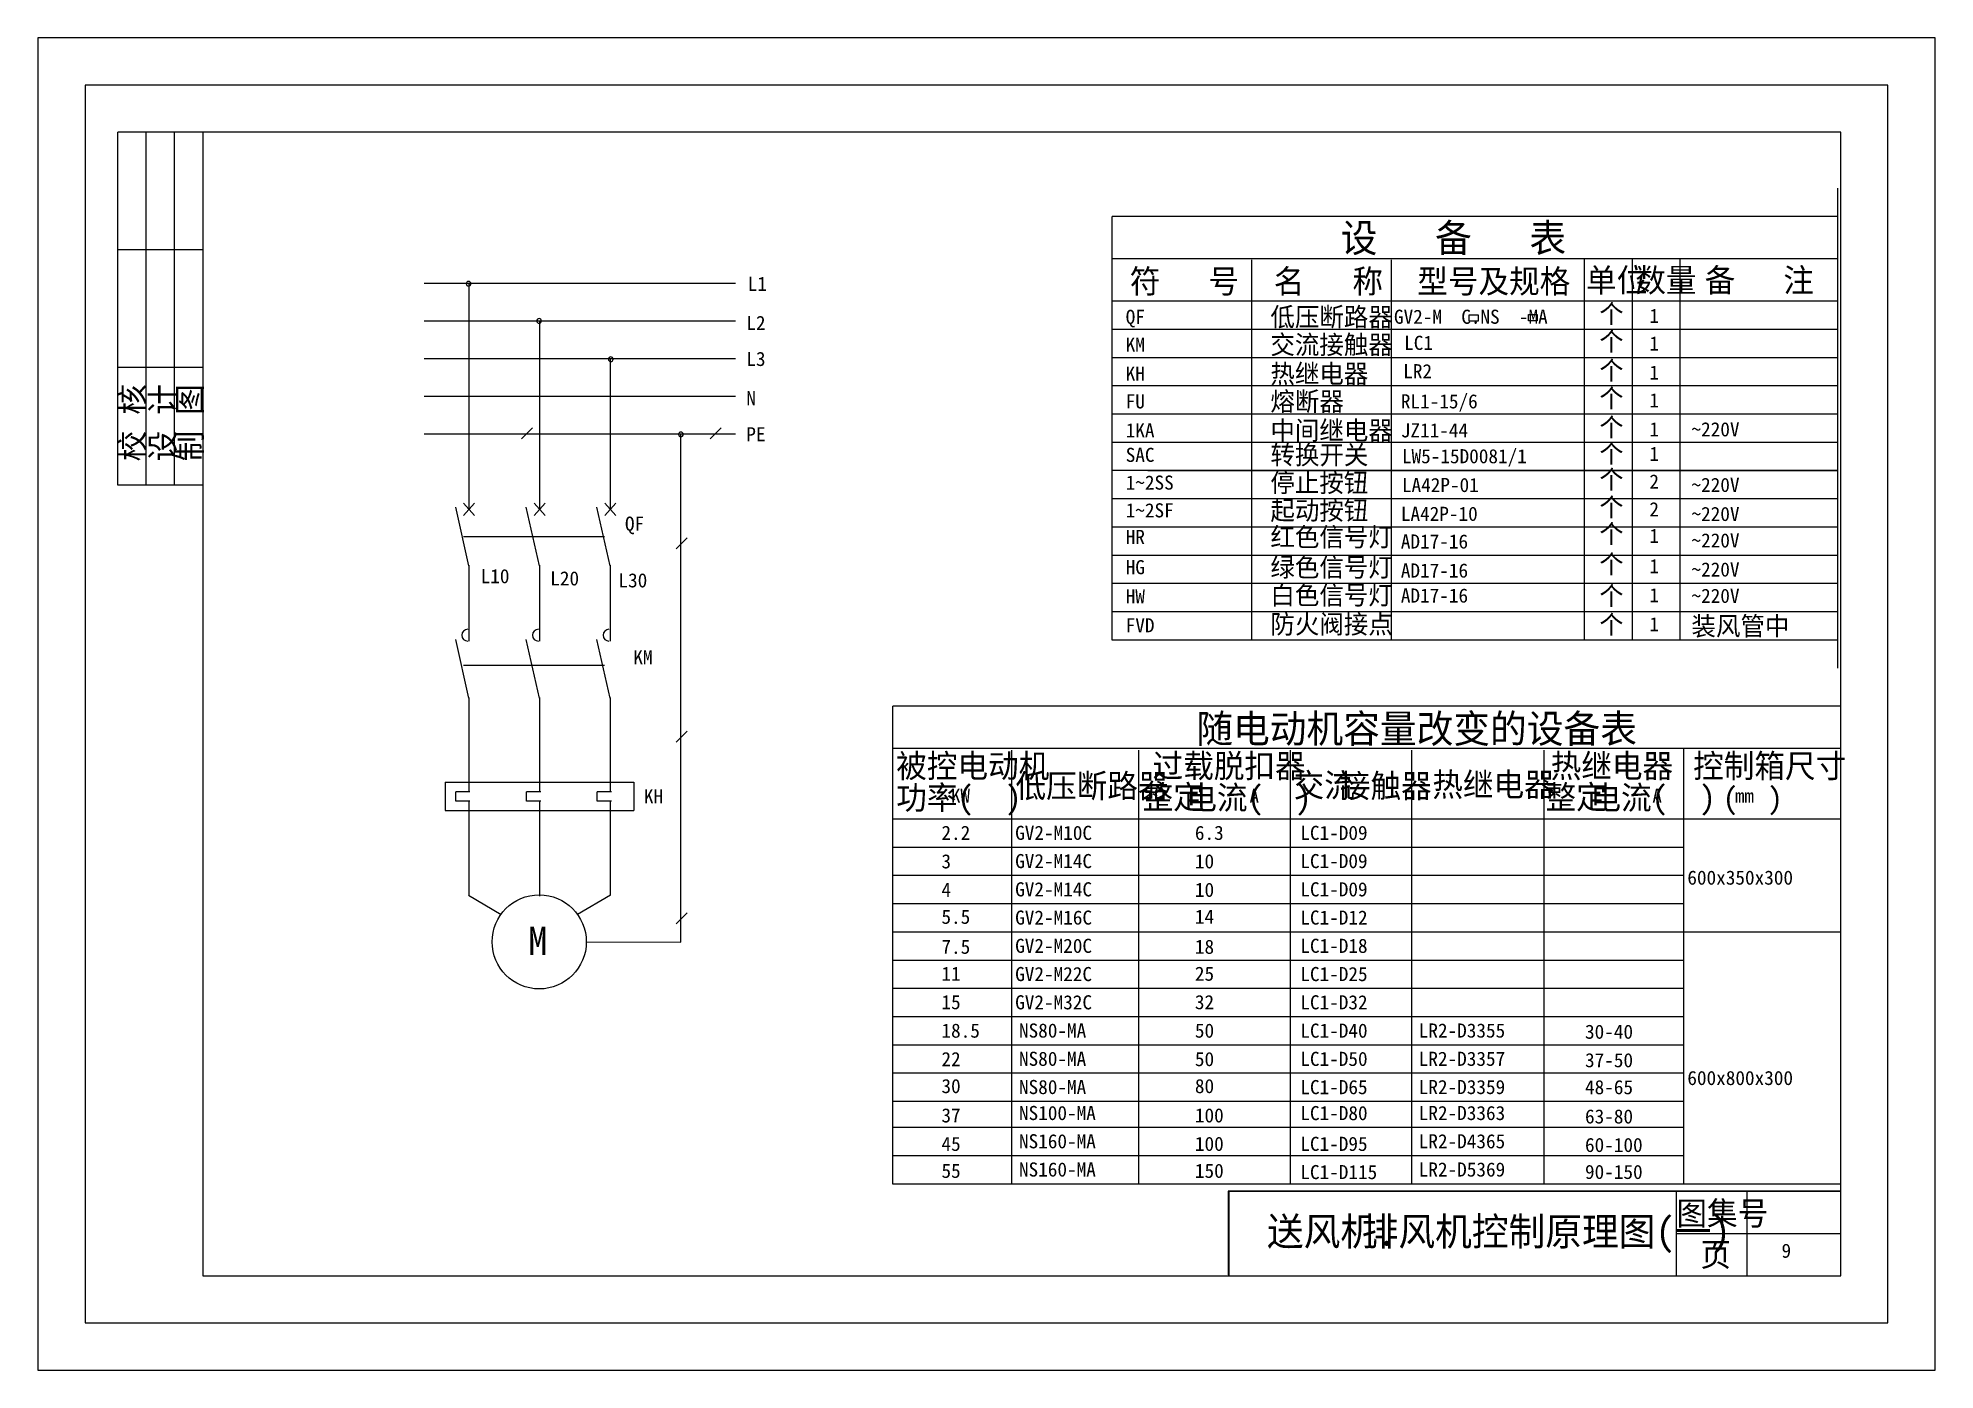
# Model space of a CAD drawing. Header units: metres. Extents: x 386 to 789, y 261 to 544.
import ezdxf

# ---------------------------------------------------------------- set-up
doc = ezdxf.new("R2010")
doc.units = ezdxf.units.M
doc.layers.add('LGT1', color=7, linetype='Continuous')
doc.layers.add('X4', color=60, linetype='Continuous')

# ---------------------------------------------------------------- blocks, each defined once
blk = doc.blocks.new('DK')
at = {"layer": 'X4'}
blk.add_lwpolyline([(-199.98, 176.95, 1), (-198.98, 176.95, 1)], format="xyb", close=True, dxfattribs=at)

msp = doc.modelspace()

# ---------------------------------------------------------------- linework, layer by layer
for p, q in [((420.9, 524.44), (402.9, 524.44)), ((402.9, 449.44), (402.9, 524.44)), ((408.9, 449.44), (408.9, 524.44)), ((414.9, 449.44), (414.9, 524.44)), ((420.9, 499.44), (402.9, 499.44)), ((420.9, 474.44), (402.9, 474.44)), ((488.59, 459.25), (490.93, 461.59)), ((420.9, 449.44), (402.9, 449.44)), ((476.3, 445.62), (478.66, 442.96)), ((478.66, 445.62), (476.3, 442.96)), ((493.66, 445.62), (491.3, 442.96)), ((491.3, 445.62), (493.66, 442.96)), ((508.66, 445.62), (506.3, 442.96)), ((506.3, 445.62), (508.66, 442.96)), ((476.27, 438.53), (506.27, 438.53)), ((521.45, 435.92), (523.79, 438.26)), ((476.27, 411.2), (506.27, 411.2)), ((521.45, 394.86), (523.79, 397.2)), ((472.43, 386.31), (472.43, 380.31)), ((472.43, 386.31), (512.48, 386.31)), ((512.48, 386.31), (512.48, 380.31)), ((472.43, 380.31), (512.48, 380.31)), ((521.45, 356.22), (523.79, 358.56)), ((638.9, 299.44), (638.9, 281.44)), ((733.9, 299.44), (733.9, 281.44)), ((748.9, 299.44), (748.9, 281.44))]:
    msp.add_line(p, q)
for points in [[(385.9, 544.44), (385.9, 261.44), (788.9, 261.44), (788.9, 544.44)], [(395.9, 534.44), (395.9, 271.44), (778.9, 271.44), (778.9, 534.44)], [(420.9, 524.44), (420.9, 281.44), (768.9, 281.44), (768.9, 524.44)]]:
    msp.add_lwpolyline(points, close=True)
for points in [[(467.97, 492.31), (534.11, 492.31)], [(477.45, 492.31), (477.46, 444.31)], [(467.97, 484.31), (534.11, 484.31)], [(492.45, 484.31), (492.46, 444.31)], [(467.97, 476.31), (534.11, 476.31)], [(507.45, 476.31), (507.46, 444.31)], [(467.97, 468.31), (534.11, 468.31)], [(467.97, 460.31), (534.11, 460.31)], [(522.45, 352.31), (522.45, 460.31)], [(477.45, 432.31), (474.64, 444.76)], [(492.45, 432.31), (489.64, 444.76)], [(507.45, 432.31), (504.64, 444.76)], [(477.45, 432.44), (477.46, 416.31)], [(492.45, 432.44), (492.46, 416.31)], [(507.45, 432.44), (507.46, 416.31)], [(477.45, 404.18), (474.64, 416.63)], [(492.45, 404.18), (489.64, 416.63)], [(507.45, 404.18), (504.64, 416.63)], [(477.45, 404.31), (477.45, 384.31)], [(492.45, 404.31), (492.45, 384.31)], [(507.45, 404.31), (507.45, 384.31)], [(474.68, 382.31), (474.68, 384.31)], [(477.68, 384.31), (474.68, 384.31)], [(489.7, 382.31), (489.7, 384.31)], [(492.7, 384.31), (489.7, 384.31)], [(504.71, 382.31), (504.71, 384.31)], [(507.71, 384.31), (504.71, 384.31)], [(477.68, 382.31), (474.68, 382.31)], [(477.45, 382.31), (477.45, 362.31)], [(477.45, 382.31), (477.45, 362.31)], [(492.7, 382.31), (489.7, 382.31)], [(492.45, 382.31), (492.45, 362.11)], [(507.71, 382.31), (504.71, 382.31)], [(507.45, 382.31), (507.45, 362.31)], [(507.45, 382.31), (507.45, 362.31)], [(477.37, 362.36), (484.27, 358.25)], [(507.53, 362.36), (500.54, 358.2)], [(502.39, 352.38), (522.45, 352.31)], [(768.9, 299.44), (638.75, 299.44), (638.75, 281.7)], [(702.84, 299.43), (768.99, 299.43)]]:
    msp.add_lwpolyline(points)
msp.add_circle((492.39, 352.41), 10)
for centre in [(477.2, 417.56), (492.2, 417.56), (507.2, 417.56)]:
    msp.add_arc(centre, 1.25, 90, 270)
at = {"layer": 'LGT1'}
msp.add_lwpolyline([(638.9, 281.44), (638.9, 299.44), (768.9, 299.44)], dxfattribs=at)
at = {"layer": 'X4'}
for p, q in [((768.28, 410.52), (768.28, 512.52)), ((768.28, 506.51), (614.13, 506.51)), ((614.13, 416.52), (614.13, 506.51)), ((768.28, 497.51), (614.13, 497.51)), ((643.77, 416.52), (643.77, 497.29)), ((673.41, 416.52), (673.41, 497.29)), ((714.46, 416.52), (714.46, 497.51)), ((724.6, 416.52), (724.6, 497.51)), ((734.74, 416.52), (734.74, 497.51)), ((768.28, 488.51), (614.13, 488.51)), ((768.28, 482.51), (614.13, 482.51)), ((768.28, 476.51), (614.13, 476.51)), ((768.28, 470.51), (614.13, 470.51)), ((768.28, 464.51), (614.13, 464.51)), ((528.69, 459.25), (531.03, 461.59)), ((768.28, 458.51), (614.13, 458.51)), ((768.28, 452.52), (614.13, 452.52)), ((768.28, 452.51), (621.64, 452.51)), ((768.28, 446.52), (614.13, 446.52)), ((768.28, 440.52), (614.13, 440.52)), ((768.28, 434.52), (614.13, 434.52)), ((768.28, 428.52), (614.13, 428.52)), ((768.28, 422.52), (614.13, 422.52)), ((768.28, 416.52), (614.13, 416.52)), ((768.89, 402.48), (567.5, 402.48)), ((567.5, 300.96), (567.5, 402.48)), ((768.89, 393.48), (567.5, 393.48)), ((592.76, 300.96), (592.76, 393.12)), ((619.76, 300.96), (619.76, 393.12)), ((652.01, 300.96), (652.01, 393.12)), ((677.75, 300.96), (677.75, 393.12)), ((705.89, 300.96), (705.89, 393.12)), ((735.52, 300.96), (735.52, 393.48)), ((768.89, 378.48), (567.5, 378.48)), ((735.52, 372.48), (567.5, 372.48)), ((724.93, 372.48), (699.19, 372.48)), ((735.52, 366.48), (567.5, 366.48)), ((724.93, 366.48), (699.19, 366.48)), ((735.52, 360.48), (567.5, 360.48)), ((768.89, 354.48), (567.5, 354.48)), ((735.52, 348.48), (567.5, 348.48)), ((724.93, 348.48), (699.19, 348.48)), ((735.52, 342.48), (567.5, 342.48)), ((735.52, 336.48), (567.5, 336.48)), ((724.93, 336.48), (699.19, 336.48)), ((735.52, 330.48), (567.5, 330.48)), ((735.52, 324.48), (567.5, 324.48)), ((724.93, 324.48), (699.19, 324.48)), ((735.52, 318.48), (567.5, 318.48)), ((735.52, 312.96), (567.5, 312.96)), ((724.93, 312.96), (699.19, 312.96)), ((735.52, 306.96), (567.5, 306.96)), ((768.89, 300.96), (567.5, 300.96)), ((640.21, 300.96), (614.47, 300.96)), ((733.9, 290.44), (768.9, 290.44))]:
    msp.add_line(p, q, dxfattribs=at)
for points in [[(689.94, 485.59), (691.83, 485.59), (691.83, 484.26), (689.94, 484.26)], [(702.51, 485.7), (704.4, 485.7), (704.4, 484.37), (702.51, 484.37)]]:
    msp.add_lwpolyline(points, close=True, dxfattribs=at)

# ---------------------------------------------------------------- block references
for p in [(676.85, 315.28), (691.85, 307.36), (707.06, 299.22), (721.95, 283.27)]:
    msp.add_blockref('DK', p, dxfattribs=at)

# ---------------------------------------------------------------- texts
for s, p in [('校 核', (408.45, 454.49)), ('设 计', (414.89, 454.49)), ('制 图', (420.66, 454.49))]:
    msp.add_text(s, height=5, rotation=90).set_placement(p)
msp.add_text('M', height=6).set_placement((490.05, 349.62))
for s, height, p in [('设   备   表', 6, (662.64, 498.95)), ('符   号', 5, (617.84, 490.24)), ('名   称', 5, (648.43, 490.24)), ('型号及规格', 5, (678.92, 490.24)), ('单位', 5, (714.76, 490.47)), ('数量', 5, (725.21, 490.47)), ('备   注', 5, (739.97, 490.47)), ('L1', 3, (536.67, 490.71)), ('低压断路器', 4, (647.71, 483.17)), ('个', 3.9, (717.62, 483.91)), ('L2', 3, (536.38, 482.4)), ('QF', 3, (616.97, 483.69)), ('GV2-M  C.NS  -MA', 3, (673.96, 483.71)), ('1', 3, (728.22, 483.91)), ('KM', 3, (616.97, 477.8)), ('交流接触器', 4, (647.71, 477.28)), ('LC1', 3, (676.12, 478.17)), ('个', 3.9, (717.62, 478.03)), ('1', 3, (728.22, 478.03)), ('L3', 3, (536.38, 474.75)), ('热继电器', 4, (647.71, 471.11)), ('个', 3.9, (717.62, 471.86)), ('KH', 3, (616.97, 471.63)), ('LR2', 3, (675.93, 472.14)), ('1', 3, (728.22, 471.86)), ('N', 3, (536.38, 466.4)), ('FU', 3, (616.97, 465.74)), ('熔断器', 4, (647.71, 465.23)), ('RL1-15/6', 3, (675.42, 465.74)), ('个', 3.9, (717.62, 465.97)), ('1', 3, (728.22, 465.97)), ('中间继电器', 4, (647.71, 459.06)), ('个', 3.9, (717.62, 459.8)), ('PE', 3, (536.38, 458.75)), ('1KA', 3, (616.97, 459.58)), ('JZ11-44 ', 3, (675.42, 459.58)), ('1', 3, (728.22, 459.8)), ('~220V', 3, (737.16, 459.8)), ('SAC', 3, (616.97, 454.37)), ('转换开关', 4, (647.71, 453.85)), ('LW5-15D0081/1', 3, (675.65, 454.08)), ('个', 3.9, (717.62, 454.21)), ('1', 3, (728.22, 454.59)), ('1~2SS', 3, (616.97, 448.48)), ('停止按钮', 4, (647.71, 447.96)), ('个', 3.9, (717.62, 448.7)), ('2', 3, (728.22, 448.7)), ('LA42P-01', 3, (675.65, 447.97)), ('~220V', 3, (737.16, 447.99)), ('1~2SF', 3, (616.97, 442.58)), ('起动按钮', 4, (647.71, 442.07)), ('LA42P-10', 3, (675.42, 441.85)), ('个', 3.9, (717.62, 442.81)), ('2', 3, (728.22, 442.81)), ('~220V', 3, (737.16, 441.82)), ('QF', 3, (510.6, 439.75)), ('HR', 3, (616.97, 436.94)), ('红色信号灯', 4, (647.71, 436.42)), ('个', 3.9, (717.62, 437.17)), ('1', 3, (728.22, 437.17)), ('AD17-16', 3, (675.42, 435.97)), ('~220V', 3, (737.16, 436.19)), ('L10', 3, (479.94, 428.6)), ('HG', 3, (616.97, 430.51)), ('绿色信号灯', 4, (647.71, 429.99)), ('AD17-16', 3, (675.42, 429.8)), ('个', 3.9, (717.62, 430.73)), ('1', 3, (728.22, 430.73)), ('~220V', 3, (737.16, 430.02)), ('L20', 3, (494.73, 428.13)), ('L30', 3, (509.22, 427.71)), ('HW', 3, (616.97, 424.33)), ('白色信号灯', 4, (647.71, 424.07)), ('AD17-16', 3, (675.42, 424.48)), ('个', 3.9, (717.62, 423.99)), ('1', 3, (728.22, 424.56)), ('~220V', 3, (737.16, 424.42)), ('FVD', 3, (616.97, 418.16)), ('防火阀接点', 4, (647.71, 417.9)), ('个', 3.9, (717.62, 417.87)), ('1', 3, (728.22, 418.39)), ('装风管中', 4, (737.16, 417.5)), ('KM', 3, (512.38, 411.37)), ('随电动机容量改变的设备表', 6, (631.97, 394.7)), ('被控电动机', 5, (568.23, 387.29)), ('过载脱扣器', 5, (622.69, 387.29)), ('热继电器', 5, (707.26, 387.29)), ('控制箱尺寸', 5, (737.52, 387.29)), ('低压断路器', 5, (593.57, 383.05)), ('交流', 5, (652.65, 383.2)), ('接触器', 5, (662.47, 383.05)), ('热继电器', 5, (682.11, 383.32)), ('KH', 3, (514.62, 381.81)), ('功率(  )', 5, (568.23, 380.55)), ('KW', 2.96, (579.85, 381.96)), ('整定', 5, (620.57, 380.67)), ('电流(  )', 5, (629.84, 380.55)), ('A', 2.96, (643.27, 381.96)), ('整定', 5, (706.16, 380.67)), ('电流(  )', 5, (715.69, 380.55)), ('A', 2.96, (728.85, 381.96)), ('(  )', 4.68, (743.81, 380.55)), ('mm', 2.96, (746.39, 381.96)), ('2.2', 3, (577.83, 374.07)), ('GV2-M10C', 3, (593.49, 374.07)), ('6.3', 3, (631.67, 374.07)), ('LC1-D09', 3, (654.07, 374.07)), ('3', 3, (577.83, 368.02)), ('GV2-M14C', 3, (593.49, 368.07)), ('10', 3, (631.67, 368.02)), ('LC1-D09', 3, (654.07, 368.07)), ('600x350x300', 3, (736.28, 364.56)), ('4', 3, (577.83, 361.97)), ('GV2-M14C', 3, (593.49, 362.07)), ('10', 3, (631.67, 361.97)), ('LC1-D09', 3, (654.07, 362.07)), ('5.5', 3, (577.83, 356.24)), ('GV2-M16C', 3, (593.49, 356.07)), ('14', 3, (631.67, 356.24)), ('LC1-D12', 3, (654.07, 356.07)), ('7.5', 3, (577.83, 349.87)), ('GV2-M20C', 3, (593.49, 350.07)), ('18', 3, (631.67, 349.87)), ('LC1-D18', 3, (654.07, 350.07)), ('11', 3, (577.83, 344.14)), ('GV2-M22C', 3, (593.49, 344.07)), ('25', 3, (631.67, 344.14)), ('LC1-D25', 3, (654.07, 344.07)), ('15', 3, (577.83, 338.1)), ('GV2-M32C', 3, (593.49, 338.07)), ('32', 3, (631.67, 338.1)), ('LC1-D32', 3, (654.07, 338.07)), ('18.5', 3, (577.83, 332.05)), ('NS80-MA', 3, (594.3, 332.07)), ('50', 3, (631.67, 332.05)), ('LC1-D40', 3, (654.07, 332.05)), ('LR2-D3355', 3, (679.22, 332.07)), ('30-40', 3, (714.54, 331.82)), ('22', 3, (577.83, 326)), ('NS80-MA', 3, (594.3, 326.07)), ('50', 3, (631.67, 326)), ('LC1-D50', 3, (654.07, 326.05)), ('LR2-D3357', 3, (679.22, 326.07)), ('37-50', 3, (714.54, 325.77)), ('30', 3, (577.83, 320.27)), ('NS80-MA', 3, (594.3, 320.07)), ('80', 3, (631.67, 320.27)), ('LC1-D65', 3, (654.07, 320.05)), ('LR2-D3359', 3, (679.22, 320.07)), ('48-65', 3, (714.54, 320.04)), ('600x800x300', 3, (736.28, 321.99)), ('37', 3, (577.83, 314.05)), ('NS100-MA', 3, (594.3, 314.55)), ('100', 3, (631.67, 314.05)), ('LC1-D80', 3, (654.07, 314.53)), ('LR2-D3363', 3, (679.22, 314.55)), ('63-80', 3, (714.54, 313.82)), ('45', 3, (577.83, 308)), ('NS160-MA', 3, (594.3, 308.55)), ('100', 3, (631.67, 308)), ('LC1-D95', 3, (654.07, 308)), ('LR2-D4365', 3, (679.22, 308.55)), ('60-100', 3, (714.54, 307.77)), ('55', 3, (577.83, 302.27)), ('NS160-MA', 3, (594.3, 302.55)), ('150', 3, (631.67, 302.27)), ('LC1-D115', 3, (654.07, 302)), ('LR2-D5369', 3, (679.22, 302.55)), ('90-150', 3, (714.54, 302.04)), ('送风机.', 6, (646.97, 287.89)), ('排风机控制原理图(一)', 6, (667.1, 287.89)), ('图集号', 5, (733.96, 292.23)), ('页', 5, (739.06, 283.47)), ('9', 3, (756.29, 285.29))]:
    msp.add_text(s, height=height, dxfattribs=at).set_placement(p)

doc.saveas('drawing.dxf')
